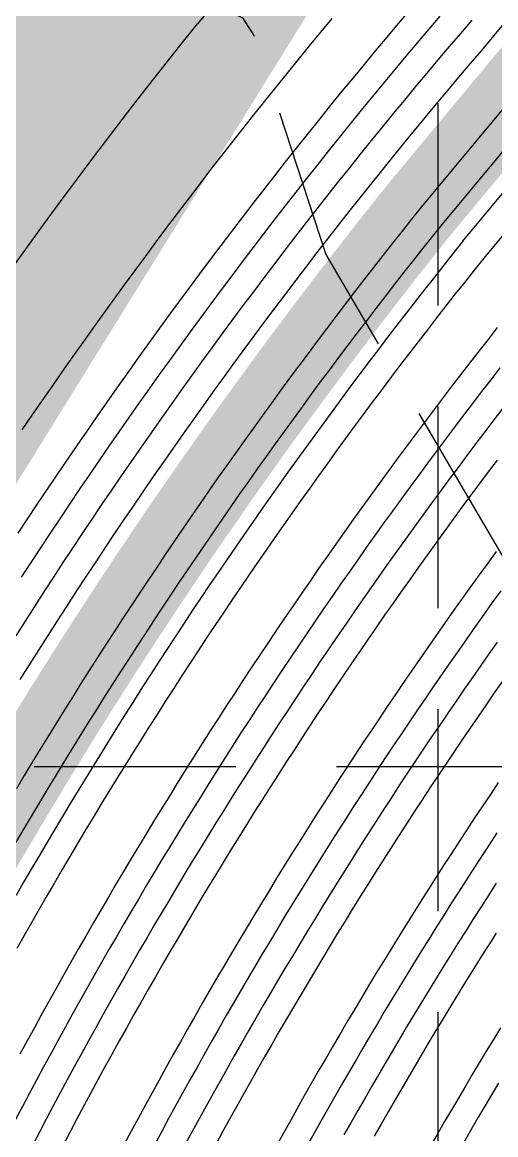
# Model space of a CAD drawing. Header units: inches. Extents: x 2439273 to 2445077, y 7048639 to 7057917.
# Drawn here: x 2442258 to 2442328.4, y 7051631 to 7051796.3 of the extents above; entities that cross this region are included whole.
import ezdxf

# ---------------------------------------------------------------- set-up
doc = ezdxf.new("R2010")
doc.units = ezdxf.units.IN
doc.header["$LTSCALE"] = 300
doc.header["$MEASUREMENT"] = 0
for name, pattern in [('DASHED', [0.29, 0.25, -0.04]), ('DASHED2', [0.15, 0.1, -0.05]), ('DASHEDX2', [0.165, 0.125, -0.04]), ('HIDDEN', [0.375, 0.25, -0.125]), ('PHANTOM', [4.25, 3.5, -0.15, 0.15, -0.15, 0.15, -0.15])]:
    doc.linetypes.add(name, pattern=pattern)
for name, color, linetype in [('BOUNDARY', 24, 'PHANTOM'), ('DRAINAGE_AREA', 250, 'DASHEDX2'), ('EC', 43, 'DASHEDX2'), ('GRID', 254, 'HIDDEN'), ('new', 3, 'Continuous'), ('PC', 43, 'DASHEDX2'), ('SILT FENCE', 200, 'Continuous')]:
    doc.layers.add(name, color=color, linetype=linetype)

msp = doc.modelspace()

# ---------------------------------------------------------------- linework, layer by layer
at = {"layer": 'BOUNDARY', "color": 7, "linetype": 'Continuous', "flags": 128}
msp.add_lwpolyline([(2443011.67, 7051264.94), (2442971.71, 7052565.63), (2442633.77, 7052216.17), (2442284.06, 7051796.07)], dxfattribs=at)
msp.add_lwpolyline([(2443011.67, 7051264.94), (2442971.71, 7052565.63), (2442633.77, 7052216.17), (2442284.06, 7051796.07)], dxfattribs=at)
msp.add_lwpolyline([(2442104.79, 7051307.16), (2442104.79, 7051307.16, -0.164597), (2442284.06, 7051796.07), (2442284.06, 7051796.07)], format="xyb", dxfattribs=at)
at = {"layer": 'DRAINAGE_AREA', "color": 7, "linetype": 'DASHED', "const_width": 12, "flags": 128}
msp.add_lwpolyline([(2442257.68, 7051403.06), (2442257.73, 7051402.97), (2442257.78, 7051402.87), (2442257.84, 7051402.78), (2442257.89, 7051402.68), (2442257.94, 7051402.59), (2442258, 7051402.5), (2442258.05, 7051402.4), (2442258.11, 7051402.31), (2442258.16, 7051402.21), (2442258.22, 7051402.12), (2442258.27, 7051402.03), (2442258.33, 7051401.94), (2442258.38, 7051401.84), (2442258.44, 7051401.75), (2442258.5, 7051401.66), (2442258.55, 7051401.57), (2442258.61, 7051401.47), (2442258.67, 7051401.38), (2442258.72, 7051401.29), (2442258.78, 7051401.2), (2442258.84, 7051401.11), (2442258.9, 7051401.01), (2442258.95, 7051400.92), (2442259.01, 7051400.83), (2442259.07, 7051400.74), (2442259.13, 7051400.65), (2442259.19, 7051400.56), (2442259.25, 7051400.47), (2442259.31, 7051400.38), (2442259.37, 7051400.29), (2442259.43, 7051400.2), (2442259.49, 7051400.11), (2442259.55, 7051400.02), (2442259.61, 7051399.93), (2442259.67, 7051399.84), (2442259.73, 7051399.75), (2442259.79, 7051399.66), (2442259.86, 7051399.57), (2442259.92, 7051399.48), (2442259.98, 7051399.4), (2442260.04, 7051399.31), (2442260.11, 7051399.22), (2442260.17, 7051399.13), (2442260.23, 7051399.04), (2442260.3, 7051398.95), (2442260.36, 7051398.87), (2442260.42, 7051398.78), (2442260.49, 7051398.69), (2442260.55, 7051398.61), (2442260.62, 7051398.52), (2442260.68, 7051398.43), (2442260.75, 7051398.34), (2442260.81, 7051398.26), (2442260.88, 7051398.17), (2442260.94, 7051398.09), (2442261.01, 7051398), (2442261.07, 7051397.91), (2442261.14, 7051397.83), (2442261.21, 7051397.74), (2442261.27, 7051397.66), (2442261.34, 7051397.57), (2442261.41, 7051397.49), (2442261.48, 7051397.4), (2442261.54, 7051397.32), (2442261.61, 7051397.24), (2442261.68, 7051397.15), (2442261.75, 7051397.07), (2442261.82, 7051396.98), (2442261.89, 7051396.9), (2442261.95, 7051396.82), (2442262.02, 7051396.73), (2442262.09, 7051396.65), (2442262.16, 7051396.57), (2442262.23, 7051396.48), (2442262.3, 7051396.4), (2442262.37, 7051396.32), (2442262.44, 7051396.24), (2442262.51, 7051396.16), (2442262.59, 7051396.07), (2442262.66, 7051395.99), (2442262.73, 7051395.91), (2442262.8, 7051395.83), (2442262.87, 7051395.75), (2442262.94, 7051395.67), (2442263.02, 7051395.59), (2442263.09, 7051395.51), (2442263.16, 7051395.43), (2442263.23, 7051395.35), (2442263.31, 7051395.27), (2442263.38, 7051395.19), (2442263.45, 7051395.11), (2442263.53, 7051395.03), (2442263.6, 7051394.95), (2442263.68, 7051394.87), (2442263.75, 7051394.79), (2442263.83, 7051394.71), (2442263.9, 7051394.64), (2442263.98, 7051394.56), (2442264.05, 7051394.48), (2442264.13, 7051394.4), (2442264.39, 7051394.13), (2442264.66, 7051393.86), (2442264.93, 7051393.58), (2442265.2, 7051393.31), (2442265.47, 7051393.04), (2442265.74, 7051392.77), (2442266.02, 7051392.5), (2442266.29, 7051392.24), (2442266.57, 7051391.97), (2442266.84, 7051391.7), (2442267.12, 7051391.44), (2442267.4, 7051391.17), (2442267.67, 7051390.91), (2442267.95, 7051390.65), (2442268.23, 7051390.39), (2442268.51, 7051390.13), (2442268.8, 7051389.87), (2442269.08, 7051389.61), (2442269.36, 7051389.35), (2442269.65, 7051389.1), (2442269.93, 7051388.84), (2442270.22, 7051388.59), (2442270.5, 7051388.33), (2442270.79, 7051388.08), (2442271.08, 7051387.83), (2442271.37, 7051387.58), (2442271.66, 7051387.33), (2442271.95, 7051387.08), (2442272.24, 7051386.83), (2442272.53, 7051386.58), (2442272.83, 7051386.34), (2442273.12, 7051386.09), (2442273.42, 7051385.85), (2442273.71, 7051385.6), (2442274.01, 7051385.36), (2442274.31, 7051385.12), (2442274.61, 7051384.88), (2442274.9, 7051384.64), (2442275.2, 7051384.4), (2442275.5, 7051384.17), (2442275.81, 7051383.93), (2442276.11, 7051383.69), (2442276.41, 7051383.46), (2442276.71, 7051383.23), (2442277.02, 7051382.99), (2442277.32, 7051382.76), (2442277.63, 7051382.53), (2442277.94, 7051382.3), (2442278.24, 7051382.08), (2442278.55, 7051381.85), (2442278.86, 7051381.62), (2442279.17, 7051381.4), (2442279.48, 7051381.17), (2442279.79, 7051380.95), (2442280.1, 7051380.73), (2442280.42, 7051380.51), (2442280.73, 7051380.29), (2442281.04, 7051380.07), (2442281.36, 7051379.85), (2442281.68, 7051379.63), (2442281.99, 7051379.42), (2442282.31, 7051379.2), (2442282.63, 7051378.99), (2442282.94, 7051378.77), (2442283.26, 7051378.56), (2442283.58, 7051378.35), (2442283.9, 7051378.14), (2442284.23, 7051377.93), (2442284.55, 7051377.73), (2442284.87, 7051377.52), (2442285.19, 7051377.32), (2442285.52, 7051377.11), (2442285.84, 7051376.91), (2442286.17, 7051376.71), (2442286.49, 7051376.5), (2442286.82, 7051376.3), (2442287.15, 7051376.11), (2442287.47, 7051375.91), (2442287.8, 7051375.71), (2442288.13, 7051375.52), (2442288.46, 7051375.32), (2442288.79, 7051375.13), (2442289.12, 7051374.94), (2442289.46, 7051374.74), (2442289.79, 7051374.55), (2442290.12, 7051374.36), (2442290.45, 7051374.18), (2442290.79, 7051373.99), (2442291.12, 7051373.8), (2442291.46, 7051373.62), (2442291.79, 7051373.44), (2442292.13, 7051373.25), (2442292.47, 7051373.07), (2442292.81, 7051372.89), (2442293.14, 7051372.71), (2442293.48, 7051372.53), (2442293.82, 7051372.36), (2442294.16, 7051372.18), (2442294.5, 7051372.01), (2442294.85, 7051371.83), (2442295.51, 7051371.5), (2442296.17, 7051371.17), (2442296.84, 7051370.84), (2442297.51, 7051370.51), (2442298.18, 7051370.19), (2442298.85, 7051369.87), (2442299.52, 7051369.56), (2442300.19, 7051369.24), (2442300.87, 7051368.93), (2442301.54, 7051368.62), (2442302.22, 7051368.32), (2442302.9, 7051368.01), (2442303.58, 7051367.71), (2442304.26, 7051367.42), (2442304.94, 7051367.12), (2442305.62, 7051366.83), (2442306.31, 7051366.54), (2442306.99, 7051366.26), (2442307.68, 7051365.97), (2442308.37, 7051365.69), (2442309.06, 7051365.42), (2442309.75, 7051365.14), (2442310.44, 7051364.87), (2442311.13, 7051364.6), (2442311.83, 7051364.34), (2442312.52, 7051364.08), (2442313.22, 7051363.82), (2442313.91, 7051363.56), (2442314.61, 7051363.31), (2442315.31, 7051363.06), (2442316.01, 7051362.81), (2442316.71, 7051362.56), (2442317.41, 7051362.32), (2442318.12, 7051362.08), (2442318.82, 7051361.85), (2442319.53, 7051361.61), (2442320.23, 7051361.38), (2442320.94, 7051361.16), (2442321.65, 7051360.93), (2442322.36, 7051360.71), (2442323.07, 7051360.5), (2442323.78, 7051360.28), (2442324.49, 7051360.07), (2442325.2, 7051359.86), (2442325.92, 7051359.65), (2442326.63, 7051359.45), (2442327.35, 7051359.25), (2442328.06, 7051359.05), (2442328.78, 7051358.86), (2442329.5, 7051358.67), (2442330.22, 7051358.48), (2442330.94, 7051358.3), (2442331.66, 7051358.12), (2442332.38, 7051357.94), (2442333.1, 7051357.76), (2442333.82, 7051357.59), (2442334.55, 7051357.42), (2442335.27, 7051357.25), (2442335.99, 7051357.09), (2442336.72, 7051356.93), (2442337.45, 7051356.77), (2442338.17, 7051356.62), (2442338.9, 7051356.47), (2442339.63, 7051356.32), (2442340.36, 7051356.18), (2442341.09, 7051356.03), (2442341.81, 7051355.89), (2442342.55, 7051355.76), (2442343.28, 7051355.63), (2442344.01, 7051355.5), (2442344.74, 7051355.37), (2442345.47, 7051355.25), (2442346.2, 7051355.13), (2442346.94, 7051355.01), (2442347.67, 7051354.9), (2442348.41, 7051354.78), (2442349.14, 7051354.68), (2442349.88, 7051354.57), (2442350.61, 7051354.47), (2442351.35, 7051354.37), (2442352.09, 7051354.28), (2442352.82, 7051354.18), (2442353.56, 7051354.1), (2442354.3, 7051354.01), (2442355.04, 7051353.93), (2442355.77, 7051353.85), (2442356.51, 7051353.77), (2442357.25, 7051353.7), (2442357.99, 7051353.63), (2442358.73, 7051353.56), (2442359.47, 7051353.49), (2442360.21, 7051353.43), (2442360.95, 7051353.37), (2442361.69, 7051353.32), (2442362.43, 7051353.27), (2442363.17, 7051353.22), (2442363.92, 7051353.17), (2442364.66, 7051353.13), (2442365.4, 7051353.09), (2442366.14, 7051353.06), (2442854.12, 7051330.34), (2442854.34, 7051330.33), (2442854.56, 7051330.33), (2442854.79, 7051330.33), (2442855.01, 7051330.34), (2442855.23, 7051330.35), (2442855.45, 7051330.37), (2442855.68, 7051330.39), (2442855.9, 7051330.42), (2442856.12, 7051330.45), (2442856.34, 7051330.48), (2442856.56, 7051330.53), (2442856.77, 7051330.57), (2442856.99, 7051330.62), (2442857.21, 7051330.68), (2442857.42, 7051330.74), (2442857.63, 7051330.8), (2442857.84, 7051330.88), (2442858.05, 7051330.95), (2442858.26, 7051331.03), (2442858.47, 7051331.11), (2442858.67, 7051331.2), (2442858.87, 7051331.3), (2442859.07, 7051331.39), (2442859.27, 7051331.5), (2442859.47, 7051331.6), (2442859.66, 7051331.71), (2442859.85, 7051331.83), (2442860.04, 7051331.95), (2442860.23, 7051332.07), (2442860.41, 7051332.2), (2442860.59, 7051332.33), (2442860.76, 7051332.47), (2442860.94, 7051332.61), (2442861.11, 7051332.75), (2442861.27, 7051332.9), (2442861.44, 7051333.05), (2442861.6, 7051333.2), (2442861.76, 7051333.36), (2442861.91, 7051333.52), (2442862.06, 7051333.69), (2442862.21, 7051333.85), (2442862.35, 7051334.03), (2442862.49, 7051334.2), (2442862.62, 7051334.38), (2442862.75, 7051334.56), (2442862.88, 7051334.74), (2442863, 7051334.93), (2442863.12, 7051335.12), (2442863.23, 7051335.31), (2442863.34, 7051335.5), (2442863.45, 7051335.7), (2442863.55, 7051335.9), (2442863.64, 7051336.1), (2442863.74, 7051336.3), (2442863.82, 7051336.5), (2442863.91, 7051336.71), (2442863.99, 7051336.92), (2442864.06, 7051337.13), (2442864.13, 7051337.34), (2442864.19, 7051337.55), (2442864.25, 7051337.77), (2442864.31, 7051337.99), (2442864.36, 7051338.2), (2442864.4, 7051338.42), (2442864.44, 7051338.64), (2442864.48, 7051338.86), (2442864.51, 7051339.08), (2442864.53, 7051339.3), (2442864.55, 7051339.52), (2442864.57, 7051339.75), (2442864.58, 7051339.97), (2442864.58, 7051340.19), (2442864.58, 7051340.41), (2442864.58, 7051340.64), (2442864.57, 7051340.86), (2442864.56, 7051341.08), (2442864.54, 7051341.3), (2442864.51, 7051341.52), (2442864.48, 7051341.74), (2442864.45, 7051341.96), (2442864.41, 7051342.18), (2442864.37, 7051342.4), (2442864.32, 7051342.62), (2442864.27, 7051342.84), (2442864.21, 7051343.05), (2442864.14, 7051343.26), (2442864.08, 7051343.48), (2442864, 7051343.69), (2442863.93, 7051343.9), (2442863.84, 7051344.1), (2442863.76, 7051344.31), (2442863.67, 7051344.51), (2442863.57, 7051344.71), (2442863.47, 7051344.91), (2442863.37, 7051345.11), (2442863.26, 7051345.3), (2442863.15, 7051345.49), (2442863.03, 7051345.68), (2442862.91, 7051345.87), (2442862.78, 7051346.06), (2442807.54, 7051425.15), (2442770.52, 7051598.66), (2442753.2, 7051827.92), (2442761.9, 7052001.58), (2442766.41, 7052063.11), (2442802.07, 7052281.18), (2442802.14, 7052281.63), (2442802.2, 7052282.09), (2442802.24, 7052282.54), (2442802.27, 7052282.99), (2442802.3, 7052283.45), (2442802.31, 7052283.91), (2442802.31, 7052284.36), (2442802.29, 7052284.82), (2442802.27, 7052285.27), (2442802.23, 7052285.73), (2442802.18, 7052286.18), (2442802.13, 7052286.64), (2442802.06, 7052287.09), (2442801.97, 7052287.54), (2442801.88, 7052287.98), (2442801.78, 7052288.43), (2442801.66, 7052288.87), (2442801.53, 7052289.31), (2442801.4, 7052289.74), (2442801.25, 7052290.17), (2442801.09, 7052290.6), (2442800.92, 7052291.02), (2442800.74, 7052291.44), (2442800.54, 7052291.86), (2442800.34, 7052292.26), (2442800.13, 7052292.67), (2442799.91, 7052293.07), (2442799.67, 7052293.46), (2442799.43, 7052293.85), (2442799.18, 7052294.23), (2442798.92, 7052294.6), (2442798.65, 7052294.97), (2442798.37, 7052295.33), (2442798.08, 7052295.68), (2442797.78, 7052296.03), (2442797.47, 7052296.36), (2442797.16, 7052296.69), (2442796.83, 7052297.01), (2442796.5, 7052297.33), (2442796.16, 7052297.63), (2442795.81, 7052297.93), (2442795.46, 7052298.22), (2442795.1, 7052298.49), (2442794.73, 7052298.76), (2442794.35, 7052299.02), (2442793.97, 7052299.27), (2442793.58, 7052299.51), (2442793.19, 7052299.74), (2442792.79, 7052299.96), (2442792.38, 7052300.17), (2442791.97, 7052300.37), (2442791.56, 7052300.56), (2442791.14, 7052300.74), (2442790.72, 7052300.91), (2442790.29, 7052301.06), (2442789.85, 7052301.21), (2442789.42, 7052301.35), (2442788.98, 7052301.47), (2442788.54, 7052301.58), (2442788.09, 7052301.68), (2442787.65, 7052301.77), (2442787.2, 7052301.85), (2442786.74, 7052301.92), (2442786.29, 7052301.98), (2442785.84, 7052302.02), (2442785.38, 7052302.05), (2442784.93, 7052302.08), (2442784.47, 7052302.09), (2442784.01, 7052302.08), (2442783.56, 7052302.07), (2442783.1, 7052302.05), (2442782.65, 7052302.01), (2442782.19, 7052301.96), (2442781.74, 7052301.9), (2442781.29, 7052301.83), (2442780.84, 7052301.75), (2442780.4, 7052301.66), (2442779.95, 7052301.55), (2442779.51, 7052301.44), (2442779.07, 7052301.31), (2442778.64, 7052301.17), (2442778.21, 7052301.02), (2442777.78, 7052300.86), (2442777.35, 7052300.69), (2442776.94, 7052300.51), (2442776.52, 7052300.32), (2442776.11, 7052300.11), (2442775.71, 7052299.9), (2442775.31, 7052299.68), (2442774.92, 7052299.44), (2442774.53, 7052299.2), (2442774.15, 7052298.95), (2442773.78, 7052298.69), (2442773.41, 7052298.42), (2442773.05, 7052298.13), (2442772.7, 7052297.84), (2442772.36, 7052297.55), (2442772.02, 7052297.24), (2442771.69, 7052296.92), (2442771.37, 7052296.6), (2442665.79, 7052187.43), (2442317.34, 7051768.83), (2442315.91, 7051767.05), (2442314.48, 7051765.25), (2442313.06, 7051763.46), (2442311.64, 7051761.66), (2442310.23, 7051759.85), (2442308.82, 7051758.04), (2442307.42, 7051756.23), (2442306.02, 7051754.41), (2442304.63, 7051752.59), (2442303.25, 7051750.77), (2442301.87, 7051748.94), (2442300.5, 7051747.1), (2442299.13, 7051745.27), (2442297.76, 7051743.42), (2442296.41, 7051741.58), (2442295.06, 7051739.73), (2442293.71, 7051737.88), (2442292.37, 7051736.02), (2442291.03, 7051734.16), (2442289.7, 7051732.29), (2442288.38, 7051730.42), (2442287.06, 7051728.55), (2442285.75, 7051726.67), (2442284.44, 7051724.79), (2442283.14, 7051722.9), (2442281.84, 7051721.01), (2442280.55, 7051719.12), (2442279.27, 7051717.22), (2442277.99, 7051715.32), (2442276.71, 7051713.42), (2442275.45, 7051711.51), (2442274.18, 7051709.6), (2442272.93, 7051707.68), (2442271.68, 7051705.76), (2442270.43, 7051703.84), (2442269.19, 7051701.91), (2442267.96, 7051699.98), (2442266.73, 7051698.05), (2442265.51, 7051696.11), (2442264.29, 7051694.17), (2442263.08, 7051692.22), (2442261.88, 7051690.27), (2442260.68, 7051688.32), (2442259.48, 7051686.36), (2442258.3, 7051684.41), (2442257.12, 7051682.44), (2442255.94, 7051680.48), (2442254.77, 7051678.51), (2442253.61, 7051676.53), (2442252.45, 7051674.56), (2442251.3, 7051672.57), (2442250.15, 7051670.59), (2442249.01, 7051668.6), (2442247.88, 7051666.61), (2442246.75, 7051664.62), (2442245.62, 7051662.62), (2442244.51, 7051660.62), (2442243.4, 7051658.62), (2442242.29, 7051656.61), (2442241.19, 7051654.6), (2442240.1, 7051652.59), (2442239.02, 7051650.57), (2442237.93, 7051648.55), (2442236.86, 7051646.52), (2442235.79, 7051644.5), (2442234.73, 7051642.47), (2442233.67, 7051640.44), (2442232.62, 7051638.4), (2442231.58, 7051636.36), (2442230.54, 7051634.32), (2442229.51, 7051632.27), (2442228.48, 7051630.22), (2442227.46, 7051628.17), (2442226.45, 7051626.12), (2442225.44, 7051624.06), (2442224.44, 7051622), (2442223.44, 7051619.94), (2442222.45, 7051617.87), (2442221.47, 7051615.8), (2442220.49, 7051613.73), (2442219.52, 7051611.65), (2442218.56, 7051609.57), (2442217.6, 7051607.49), (2442216.65, 7051605.41), (2442215.7, 7051603.32), (2442214.76, 7051601.23), (2442213.83, 7051599.14), (2442212.9, 7051597.04), (2442211.98, 7051594.95), (2442211.06, 7051592.85), (2442210.16, 7051590.74), (2442209.25, 7051588.64), (2442208.36, 7051586.53), (2442207.47, 7051584.42), (2442206.58, 7051582.3), (2442205.71, 7051580.19), (2442204.84, 7051578.07), (2442203.97, 7051575.95), (2442203.11, 7051573.82), (2442202.26, 7051571.69), (2442202.1, 7051571.3), (2442201.95, 7051570.9), (2442201.79, 7051570.5), (2442201.64, 7051570.1), (2442201.48, 7051569.7), (2442201.33, 7051569.3), (2442201.18, 7051568.9), (2442201.02, 7051568.5), (2442200.87, 7051568.1), (2442200.72, 7051567.7), (2442200.58, 7051567.3), (2442200.43, 7051566.89), (2442200.28, 7051566.49), (2442200.14, 7051566.09), (2442199.99, 7051565.68), (2442199.85, 7051565.28), (2442199.71, 7051564.88), (2442199.56, 7051564.47), (2442199.42, 7051564.07), (2442199.28, 7051563.66), (2442199.15, 7051563.26), (2442199.01, 7051562.85), (2442198.87, 7051562.45), (2442198.74, 7051562.04), (2442198.6, 7051561.63), (2442198.47, 7051561.23), (2442198.33, 7051560.82), (2442198.2, 7051560.41), (2442198.07, 7051560), (2442197.94, 7051559.6), (2442197.81, 7051559.19), (2442197.69, 7051558.78), (2442197.56, 7051558.37), (2442197.43, 7051557.96), (2442197.31, 7051557.55), (2442197.18, 7051557.14), (2442197.06, 7051556.73), (2442196.94, 7051556.32), (2442196.82, 7051555.91), (2442196.7, 7051555.5), (2442196.58, 7051555.08), (2442196.46, 7051554.67), (2442196.35, 7051554.26), (2442196.23, 7051553.85), (2442196.12, 7051553.44), (2442196, 7051553.02), (2442195.89, 7051552.61), (2442195.78, 7051552.2), (2442195.67, 7051551.78), (2442195.56, 7051551.37), (2442195.45, 7051550.95), (2442195.34, 7051550.54), (2442195.23, 7051550.12), (2442195.13, 7051549.71), (2442195.02, 7051549.29), (2442194.92, 7051548.88), (2442194.82, 7051548.46), (2442194.72, 7051548.05), (2442194.62, 7051547.63), (2442194.52, 7051547.21), (2442194.42, 7051546.8), (2442194.32, 7051546.38), (2442194.22, 7051545.96), (2442194.13, 7051545.54), (2442194.03, 7051545.13), (2442193.94, 7051544.71), (2442193.85, 7051544.29), (2442193.76, 7051543.87), (2442193.66, 7051543.45), (2442193.58, 7051543.03), (2442193.49, 7051542.61), (2442193.4, 7051542.2), (2442193.31, 7051541.78), (2442193.23, 7051541.36), (2442193.14, 7051540.94), (2442193.06, 7051540.52), (2442192.98, 7051540.1), (2442192.9, 7051539.68), (2442192.82, 7051539.25), (2442192.74, 7051538.83), (2442192.66, 7051538.41), (2442192.58, 7051537.99), (2442192.51, 7051537.57), (2442192.43, 7051537.15), (2442192.36, 7051536.73), (2442192.28, 7051536.3), (2442192.21, 7051535.88), (2442192.14, 7051535.46), (2442192.07, 7051535.04), (2442192, 7051534.61), (2442191.93, 7051534.19), (2442191.87, 7051533.77), (2442191.8, 7051533.34), (2442191.74, 7051532.92), (2442191.67, 7051532.5), (2442191.61, 7051532.07), (2442191.55, 7051531.65), (2442191.49, 7051531.23), (2442191.43, 7051530.8), (2442191.37, 7051530.38), (2442191.35, 7051530.25), (2442191.34, 7051530.12), (2442191.32, 7051529.99), (2442191.31, 7051529.87), (2442191.29, 7051529.74), (2442191.28, 7051529.61), (2442191.27, 7051529.48), (2442191.26, 7051529.35), (2442191.24, 7051529.22), (2442191.24, 7051529.1), (2442191.23, 7051528.97), (2442191.22, 7051528.84), (2442191.21, 7051528.71), (2442191.21, 7051528.58), (2442191.2, 7051528.45), (2442191.19, 7051528.32), (2442191.19, 7051528.2), (2442191.19, 7051528.07), (2442191.19, 7051527.94), (2442191.18, 7051527.81), (2442191.18, 7051527.68), (2442191.18, 7051527.55), (2442191.19, 7051527.42), (2442191.19, 7051527.29), (2442191.19, 7051527.16), (2442191.19, 7051527.04), (2442191.2, 7051526.91), (2442191.2, 7051526.78), (2442191.21, 7051526.65), (2442191.22, 7051526.52), (2442191.22, 7051526.39), (2442191.23, 7051526.26), (2442191.24, 7051526.14), (2442191.25, 7051526.01), (2442191.26, 7051525.88), (2442191.28, 7051525.75), (2442191.29, 7051525.62), (2442191.3, 7051525.49), (2442191.32, 7051525.37), (2442191.33, 7051525.24), (2442191.35, 7051525.11), (2442191.36, 7051524.98), (2442191.38, 7051524.85), (2442191.4, 7051524.73), (2442191.42, 7051524.6), (2442191.44, 7051524.47), (2442191.46, 7051524.35), (2442191.48, 7051524.22), (2442191.51, 7051524.09), (2442191.53, 7051523.97), (2442191.55, 7051523.84), (2442191.58, 7051523.71), (2442191.6, 7051523.59), (2442191.63, 7051523.46), (2442191.66, 7051523.33), (2442191.69, 7051523.21), (2442191.72, 7051523.08), (2442191.75, 7051522.96), (2442191.78, 7051522.83), (2442191.81, 7051522.71), (2442191.84, 7051522.58), (2442191.87, 7051522.46), (2442191.91, 7051522.33), (2442191.94, 7051522.21), (2442191.98, 7051522.09), (2442192.01, 7051521.96), (2442192.05, 7051521.84), (2442192.09, 7051521.72), (2442192.13, 7051521.59), (2442192.17, 7051521.47), (2442192.21, 7051521.35), (2442192.25, 7051521.23), (2442192.29, 7051521.1), (2442192.33, 7051520.98), (2442192.38, 7051520.86), (2442192.42, 7051520.74), (2442192.47, 7051520.62), (2442192.51, 7051520.5), (2442192.56, 7051520.38), (2442192.61, 7051520.26), (2442192.65, 7051520.14), (2442192.7, 7051520.02), (2442192.75, 7051519.9), (2442192.8, 7051519.78), (2442192.85, 7051519.66), (2442192.91, 7051519.55), (2442192.96, 7051519.43), (2442193.01, 7051519.31), (2442193.07, 7051519.2), (2442193.12, 7051519.08), (2442193.18, 7051518.96), (2442193.23, 7051518.85), (2442193.29, 7051518.73), (2442193.35, 7051518.62), (2442193.41, 7051518.5), (2442193.47, 7051518.39), (2442193.53, 7051518.27), (2442193.59, 7051518.16), (2442193.65, 7051518.05), (2442193.71, 7051517.93), (2442257.68, 7051403.06)], close=True, dxfattribs=at)
at = {"layer": 'EC', "color": 43, "linetype": 'DASHEDX2', "flags": 128}
msp.add_lwpolyline([(2442251.27, 7051860.74), (2442247.3, 7051835.93), (2442285.09, 7051799.73), (2442290.75, 7051796.96), (2442292.45, 7051794.32), (2442303.15, 7051761.82), (2442343.57, 7051692.77), (2442359.14, 7051618.96), (2442356.14, 7051577.01), (2442359.01, 7051566.55), (2442358.42, 7051561.45), (2442386.57, 7051521.09), (2442347.57, 7051477.85), (2442342.18, 7051447.57), (2442340.39, 7051441.42), (2442341.66, 7051427.46), (2442359.11, 7051429.33), (2442375.18, 7051420.05), (2442395.01, 7051453.34), (2442400.7, 7051501.07), (2442470.99, 7051494.44), (2442435.4, 7051466.06), (2442491.42, 7051452.29), (2442542.23, 7051423.39), (2442573.16, 7051414.58), (2442639.65, 7051351.27), (2442654.22, 7051332.69), (2442603.46, 7051321.11), (2442621.87, 7051282.74)], dxfattribs=at)
at = {"layer": 'GRID', "linetype": 'HIDDEN', "ltscale": 0.4}
for p, q in [((2442319.86, 7049369.24), (2442319.86, 7057765.42)), ((2439424.76, 7051685.73), (2444925.44, 7051685.73))]:
    msp.add_line(p, q, dxfattribs=at)
at = {"layer": 'new', "color": 3, "linetype": 'PHANTOM', "flags": 128}
msp.add_lwpolyline([(2443011.67, 7051264.94), (2442971.71, 7052565.63), (2442633.77, 7052216.17), (2442284.06, 7051796.07)], dxfattribs=at)
msp.add_lwpolyline([(2442104.79, 7051307.16), (2442104.79, 7051307.16, -0.164597), (2442284.06, 7051796.07), (2442284.06, 7051796.07)], format="xyb", dxfattribs=at)
at = {"layer": 'PC', "color": 24, "linetype": 'Continuous', "flags": 128}
for points in [[(2442784.28, 7052321.46), (2442659.84, 7052192.77), (2442327.91, 7051794.03)], [(2442764.91, 7052284.17), (2442668.77, 7052184.75), (2442320.43, 7051766.3)], [(2442323.53, 7051763.77), (2442671.75, 7052182.08), (2442758.46, 7052271.74)], [(2442752, 7052259.31), (2442674.73, 7052179.4), (2442326.63, 7051761.23)], [(2442665.79, 7052187.43), (2442317.34, 7051768.83), (2442315.91, 7051767.05), (2442314.48, 7051765.25), (2442313.06, 7051763.46), (2442311.64, 7051761.66), (2442310.23, 7051759.85), (2442308.82, 7051758.04), (2442307.42, 7051756.23), (2442306.02, 7051754.41), (2442304.63, 7051752.59), (2442303.25, 7051750.77), (2442301.87, 7051748.94), (2442300.5, 7051747.1), (2442299.13, 7051745.27), (2442297.76, 7051743.42), (2442296.41, 7051741.58), (2442295.06, 7051739.73), (2442293.71, 7051737.88), (2442292.37, 7051736.02), (2442291.03, 7051734.16), (2442289.7, 7051732.29), (2442288.38, 7051730.42), (2442287.06, 7051728.55), (2442285.75, 7051726.67), (2442284.44, 7051724.79), (2442283.14, 7051722.9), (2442281.84, 7051721.01), (2442280.55, 7051719.12), (2442279.27, 7051717.22), (2442277.99, 7051715.32), (2442276.71, 7051713.42), (2442275.45, 7051711.51), (2442274.18, 7051709.6), (2442272.93, 7051707.68), (2442271.68, 7051705.76), (2442270.43, 7051703.84), (2442269.19, 7051701.91), (2442267.96, 7051699.98), (2442266.73, 7051698.05), (2442265.51, 7051696.11), (2442264.29, 7051694.17), (2442263.08, 7051692.22), (2442261.88, 7051690.27), (2442260.68, 7051688.32), (2442259.48, 7051686.36), (2442258.3, 7051684.41), (2442257.12, 7051682.44)], [(2442315.35, 7051797.81), (2442313.66, 7051795.82), (2442311.97, 7051793.81), (2442310.3, 7051791.81), (2442308.63, 7051789.79), (2442306.96, 7051787.77), (2442305.3, 7051785.75), (2442303.65, 7051783.72), (2442302.01, 7051781.68), (2442300.37, 7051779.64), (2442298.74, 7051777.6), (2442297.12, 7051775.55), (2442295.5, 7051773.49), (2442293.89, 7051771.43), (2442292.29, 7051769.36), (2442290.69, 7051767.29), (2442289.1, 7051765.21), (2442287.52, 7051763.12), (2442285.94, 7051761.04), (2442284.37, 7051758.94), (2442282.81, 7051756.84), (2442281.26, 7051754.74), (2442279.71, 7051752.63), (2442278.17, 7051750.51), (2442276.63, 7051748.39), (2442275.11, 7051746.27), (2442273.59, 7051744.14), (2442272.08, 7051742.01), (2442270.57, 7051739.87), (2442269.07, 7051737.72), (2442267.58, 7051735.57), (2442266.1, 7051733.42), (2442264.62, 7051731.26), (2442263.15, 7051729.09), (2442261.69, 7051726.92), (2442260.23, 7051724.75), (2442258.78, 7051722.57), (2442257.34, 7051720.39)], [(2442320.11, 7051797.23), (2442318.42, 7051795.25), (2442316.74, 7051793.26), (2442315.06, 7051791.27), (2442313.39, 7051789.27), (2442311.73, 7051787.27), (2442310.07, 7051785.26), (2442308.42, 7051783.24), (2442306.78, 7051781.22), (2442305.14, 7051779.2), (2442303.51, 7051777.17), (2442301.89, 7051775.13), (2442300.28, 7051773.09), (2442298.67, 7051771.04), (2442297.06, 7051768.99), (2442295.47, 7051766.94), (2442293.88, 7051764.87), (2442292.3, 7051762.8), (2442290.72, 7051760.73), (2442289.16, 7051758.65), (2442287.6, 7051756.57), (2442286.04, 7051754.48), (2442284.49, 7051752.39), (2442282.95, 7051750.29), (2442281.42, 7051748.18), (2442279.89, 7051746.07), (2442278.37, 7051743.96), (2442276.86, 7051741.84), (2442275.36, 7051739.72), (2442273.86, 7051737.59), (2442272.37, 7051735.45), (2442270.88, 7051733.31), (2442269.41, 7051731.17), (2442267.94, 7051729.02), (2442266.47, 7051726.87), (2442265.02, 7051724.71), (2442263.57, 7051722.55), (2442262.13, 7051720.38), (2442260.69, 7051718.21), (2442259.27, 7051716.03), (2442257.85, 7051713.85)], [(2442257.98, 7051735.73), (2442259.47, 7051737.91), (2442260.97, 7051740.08), (2442262.48, 7051742.25), (2442263.99, 7051744.42), (2442265.51, 7051746.58), (2442267.04, 7051748.74), (2442268.58, 7051750.89), (2442270.12, 7051753.03), (2442271.67, 7051755.17), (2442273.22, 7051757.31), (2442274.78, 7051759.44), (2442276.36, 7051761.57), (2442277.93, 7051763.69), (2442279.52, 7051765.8), (2442281.11, 7051767.91), (2442282.71, 7051770.01), (2442284.31, 7051772.11), (2442285.92, 7051774.21), (2442287.54, 7051776.29), (2442289.17, 7051778.38), (2442290.8, 7051780.45), (2442292.44, 7051782.53), (2442294.09, 7051784.59), (2442295.74, 7051786.65), (2442297.4, 7051788.71), (2442299.07, 7051790.76), (2442300.74, 7051792.8), (2442302.42, 7051794.84), (2442304.11, 7051796.88)], [(2442324.86, 7051796.62), (2442323.17, 7051794.65), (2442321.49, 7051792.68), (2442319.81, 7051790.71), (2442318.15, 7051788.72), (2442316.48, 7051786.74), (2442314.83, 7051784.74), (2442313.18, 7051782.74), (2442311.54, 7051780.74), (2442309.91, 7051778.73), (2442308.28, 7051776.71), (2442306.66, 7051774.69), (2442305.04, 7051772.67), (2442303.43, 7051770.64), (2442301.83, 7051768.6), (2442300.24, 7051766.56), (2442298.65, 7051764.51), (2442297.07, 7051762.46), (2442295.5, 7051760.4), (2442293.93, 7051758.34), (2442292.37, 7051756.27), (2442290.82, 7051754.2), (2442289.27, 7051752.12), (2442287.73, 7051750.04), (2442286.2, 7051747.95), (2442284.67, 7051745.85), (2442283.15, 7051743.76), (2442281.64, 7051741.65), (2442280.14, 7051739.54), (2442278.64, 7051737.43), (2442277.15, 7051735.31), (2442275.66, 7051733.19), (2442274.19, 7051731.06), (2442272.72, 7051728.93), (2442271.25, 7051726.79), (2442269.8, 7051724.64), (2442268.35, 7051722.5), (2442266.91, 7051720.34), (2442265.47, 7051718.19), (2442264.05, 7051716.02), (2442262.63, 7051713.86), (2442261.22, 7051711.69), (2442259.81, 7051709.51), (2442258.41, 7051707.33), (2442257.02, 7051705.14)], [(2442327.91, 7051794.03), (2442326.23, 7051792.08), (2442324.56, 7051790.12), (2442322.89, 7051788.15), (2442321.23, 7051786.18), (2442319.58, 7051784.2), (2442317.93, 7051782.22), (2442316.29, 7051780.23), (2442314.66, 7051778.23), (2442313.03, 7051776.23), (2442311.41, 7051774.23), (2442309.8, 7051772.22), (2442308.19, 7051770.2), (2442306.59, 7051768.18), (2442305, 7051766.16), (2442303.41, 7051764.12), (2442301.83, 7051762.09), (2442300.26, 7051760.05), (2442298.69, 7051758), (2442297.14, 7051755.95), (2442295.58, 7051753.89), (2442294.04, 7051751.83), (2442292.5, 7051749.76), (2442290.97, 7051747.68), (2442289.44, 7051745.61), (2442287.92, 7051743.52), (2442286.41, 7051741.44), (2442284.91, 7051739.34), (2442283.41, 7051737.24), (2442281.92, 7051735.14), (2442280.44, 7051733.03), (2442278.96, 7051730.92), (2442277.49, 7051728.8), (2442276.03, 7051726.68), (2442274.57, 7051724.55), (2442273.12, 7051722.42), (2442271.68, 7051720.28), (2442270.25, 7051718.14), (2442268.82, 7051716), (2442267.4, 7051713.84), (2442265.99, 7051711.69), (2442264.58, 7051709.53), (2442263.18, 7051707.36), (2442261.79, 7051705.19), (2442260.41, 7051703.02), (2442259.03, 7051700.84), (2442257.66, 7051698.65)], [(2442320.43, 7051766.3), (2442319.01, 7051764.52), (2442317.59, 7051762.74), (2442316.17, 7051760.95), (2442314.77, 7051759.16), (2442313.36, 7051757.37), (2442311.96, 7051755.57), (2442310.57, 7051753.76), (2442309.18, 7051751.96), (2442307.8, 7051750.15), (2442306.42, 7051748.33), (2442305.05, 7051746.51), (2442303.68, 7051744.69), (2442302.32, 7051742.86), (2442300.97, 7051741.03), (2442299.62, 7051739.19), (2442298.27, 7051737.35), (2442296.93, 7051735.51), (2442295.6, 7051733.66), (2442294.27, 7051731.81), (2442292.95, 7051729.95), (2442291.63, 7051728.09), (2442290.32, 7051726.23), (2442289.01, 7051724.36), (2442287.71, 7051722.49), (2442286.42, 7051720.61), (2442285.13, 7051718.73), (2442283.85, 7051716.85), (2442282.57, 7051714.96), (2442281.3, 7051713.07), (2442280.03, 7051711.18), (2442278.77, 7051709.28), (2442277.51, 7051707.38), (2442276.26, 7051705.47), (2442275.02, 7051703.56), (2442273.78, 7051701.65), (2442272.55, 7051699.73), (2442271.32, 7051697.81), (2442270.1, 7051695.89), (2442268.88, 7051693.96), (2442267.67, 7051692.03), (2442266.47, 7051690.1), (2442265.27, 7051688.16), (2442264.08, 7051686.22), (2442262.89, 7051684.27), (2442261.71, 7051682.32), (2442260.54, 7051680.37), (2442259.37, 7051678.41), (2442258.2, 7051676.45), (2442257.05, 7051674.49)], [(2442323.53, 7051763.77), (2442322.11, 7051762), (2442320.7, 7051760.23), (2442319.29, 7051758.45), (2442317.89, 7051756.67), (2442316.5, 7051754.88), (2442315.1, 7051753.09), (2442313.72, 7051751.3), (2442312.34, 7051749.5), (2442310.96, 7051747.7), (2442309.59, 7051745.89), (2442308.23, 7051744.08), (2442306.87, 7051742.27), (2442305.52, 7051740.45), (2442304.17, 7051738.63), (2442302.83, 7051736.8), (2442301.49, 7051734.97), (2442300.16, 7051733.14), (2442298.83, 7051731.3), (2442297.51, 7051729.46), (2442296.19, 7051727.61), (2442294.88, 7051725.76), (2442293.58, 7051723.91), (2442292.28, 7051722.05), (2442290.99, 7051720.19), (2442289.7, 7051718.32), (2442288.42, 7051716.46), (2442287.14, 7051714.58), (2442285.87, 7051712.71), (2442284.6, 7051710.83), (2442283.34, 7051708.94), (2442282.09, 7051707.05), (2442280.84, 7051705.16), (2442279.6, 7051703.27), (2442278.36, 7051701.37), (2442277.13, 7051699.46), (2442275.9, 7051697.56), (2442274.68, 7051695.65), (2442273.47, 7051693.73), (2442272.26, 7051691.82), (2442271.06, 7051689.9), (2442269.86, 7051687.97), (2442268.67, 7051686.04), (2442267.48, 7051684.11), (2442266.3, 7051682.18), (2442265.13, 7051680.24), (2442263.96, 7051678.3), (2442262.79, 7051676.35), (2442261.64, 7051674.4), (2442260.49, 7051672.45), (2442259.34, 7051670.49), (2442258.2, 7051668.53), (2442257.07, 7051666.57)], [(2442326.63, 7051761.23), (2442325.22, 7051759.47), (2442323.81, 7051757.71), (2442322.41, 7051755.94), (2442321.02, 7051754.17), (2442319.63, 7051752.4), (2442318.25, 7051750.62), (2442316.87, 7051748.83), (2442315.5, 7051747.04), (2442314.13, 7051745.25), (2442312.77, 7051743.46), (2442311.41, 7051741.66), (2442310.06, 7051739.85), (2442308.71, 7051738.04), (2442307.37, 7051736.23), (2442306.03, 7051734.41), (2442304.7, 7051732.59), (2442303.38, 7051730.77), (2442302.06, 7051728.94), (2442300.75, 7051727.11), (2442299.44, 7051725.27), (2442298.14, 7051723.43), (2442296.84, 7051721.59), (2442295.55, 7051719.74), (2442294.26, 7051717.89), (2442292.98, 7051716.04), (2442291.7, 7051714.18), (2442290.44, 7051712.31), (2442289.17, 7051710.45), (2442287.91, 7051708.58), (2442286.66, 7051706.7), (2442285.41, 7051704.83), (2442284.17, 7051702.94), (2442282.93, 7051701.06), (2442281.7, 7051699.17), (2442280.48, 7051697.28), (2442279.26, 7051695.38), (2442278.05, 7051693.48), (2442276.84, 7051691.58), (2442275.64, 7051689.67), (2442274.44, 7051687.76), (2442273.25, 7051685.85), (2442272.06, 7051683.93), (2442270.88, 7051682.01), (2442269.71, 7051680.08), (2442268.54, 7051678.15), (2442267.38, 7051676.22), (2442266.22, 7051674.29), (2442265.07, 7051672.35), (2442263.93, 7051670.41), (2442262.79, 7051668.46), (2442261.65, 7051666.51), (2442260.53, 7051664.56), (2442259.4, 7051662.61), (2442258.29, 7051660.65), (2442257.18, 7051658.68)], [(2442328.65, 7051750.94), (2442327.27, 7051749.18), (2442325.9, 7051747.43), (2442324.53, 7051745.67), (2442323.17, 7051743.9), (2442321.81, 7051742.13), (2442320.46, 7051740.36), (2442319.11, 7051738.58), (2442317.77, 7051736.8), (2442316.43, 7051735.02), (2442315.1, 7051733.23), (2442313.77, 7051731.44), (2442312.45, 7051729.64), (2442311.14, 7051727.84), (2442309.83, 7051726.03), (2442308.52, 7051724.23), (2442307.22, 7051722.41), (2442305.93, 7051720.6), (2442304.64, 7051718.78), (2442303.36, 7051716.95), (2442302.08, 7051715.13), (2442300.81, 7051713.29), (2442299.54, 7051711.46), (2442298.28, 7051709.62), (2442297.02, 7051707.78), (2442295.77, 7051705.93), (2442294.53, 7051704.08), (2442293.29, 7051702.23), (2442292.06, 7051700.37), (2442290.83, 7051698.51), (2442289.61, 7051696.64), (2442288.39, 7051694.78), (2442287.18, 7051692.9), (2442285.97, 7051691.03), (2442284.77, 7051689.15), (2442283.58, 7051687.27), (2442282.39, 7051685.38), (2442281.2, 7051683.49), (2442280.03, 7051681.6), (2442278.85, 7051679.7), (2442277.69, 7051677.8), (2442276.53, 7051675.89), (2442275.37, 7051673.99), (2442274.22, 7051672.08), (2442273.08, 7051670.16), (2442271.94, 7051668.25), (2442270.81, 7051666.32), (2442269.68, 7051664.4), (2442268.56, 7051662.47), (2442267.44, 7051660.54), (2442266.33, 7051658.61), (2442265.23, 7051656.67), (2442264.13, 7051654.73), (2442263.04, 7051652.78), (2442261.95, 7051650.84), (2442260.87, 7051648.89), (2442259.8, 7051646.93), (2442258.73, 7051644.98), (2442257.66, 7051643.02)], [(2442329.03, 7051744.94), (2442327.67, 7051743.19), (2442326.32, 7051741.44), (2442324.97, 7051739.68), (2442323.62, 7051737.91), (2442322.28, 7051736.15), (2442320.95, 7051734.37), (2442319.62, 7051732.6), (2442318.29, 7051730.82), (2442316.98, 7051729.04), (2442315.66, 7051727.25), (2442314.35, 7051725.46), (2442313.05, 7051723.67), (2442311.75, 7051721.87), (2442310.46, 7051720.06), (2442309.17, 7051718.26), (2442307.89, 7051716.45), (2442306.62, 7051714.63), (2442305.35, 7051712.82), (2442304.08, 7051711), (2442302.82, 7051709.17), (2442301.57, 7051707.34), (2442300.32, 7051705.51), (2442299.08, 7051703.67), (2442297.84, 7051701.83), (2442296.61, 7051699.99), (2442295.38, 7051698.14), (2442294.16, 7051696.29), (2442292.94, 7051694.44), (2442291.73, 7051692.58), (2442290.53, 7051690.72), (2442289.33, 7051688.85), (2442288.13, 7051686.98), (2442286.94, 7051685.11), (2442285.76, 7051683.23), (2442284.59, 7051681.35), (2442283.41, 7051679.47), (2442282.25, 7051677.58), (2442281.09, 7051675.69), (2442279.93, 7051673.8), (2442278.78, 7051671.9), (2442277.64, 7051670), (2442276.5, 7051668.1), (2442275.37, 7051666.19), (2442274.25, 7051664.28), (2442273.12, 7051662.37), (2442272.01, 7051660.45), (2442270.9, 7051658.53), (2442269.8, 7051656.61), (2442268.7, 7051654.68), (2442267.61, 7051652.75), (2442266.52, 7051650.82), (2442265.44, 7051648.88), (2442264.37, 7051646.94), (2442263.3, 7051645), (2442262.23, 7051643.05), (2442261.18, 7051641.1), (2442260.13, 7051639.15), (2442259.08, 7051637.19), (2442258.04, 7051635.24), (2442257.01, 7051633.27)], [(2442329.47, 7051738.97), (2442328.12, 7051737.22), (2442326.79, 7051735.47), (2442325.45, 7051733.71), (2442324.13, 7051731.95), (2442322.81, 7051730.18), (2442321.49, 7051728.41), (2442320.18, 7051726.64), (2442318.87, 7051724.86), (2442317.57, 7051723.08), (2442316.27, 7051721.3), (2442314.98, 7051719.51), (2442313.7, 7051717.72), (2442312.42, 7051715.92), (2442311.15, 7051714.12), (2442309.88, 7051712.32), (2442308.61, 7051710.51), (2442307.36, 7051708.7), (2442306.1, 7051706.88), (2442304.86, 7051705.06), (2442303.61, 7051703.24), (2442302.38, 7051701.41), (2442301.15, 7051699.58), (2442299.92, 7051697.75), (2442298.7, 7051695.91), (2442297.49, 7051694.07), (2442296.28, 7051692.23), (2442295.07, 7051690.38), (2442293.88, 7051688.53), (2442292.68, 7051686.67), (2442291.5, 7051684.82), (2442290.31, 7051682.95), (2442289.14, 7051681.09), (2442287.97, 7051679.22), (2442286.8, 7051677.35), (2442285.64, 7051675.47), (2442284.49, 7051673.59), (2442283.34, 7051671.71), (2442282.2, 7051669.82), (2442281.06, 7051667.93), (2442279.93, 7051666.04), (2442278.81, 7051664.14), (2442277.69, 7051662.24), (2442276.57, 7051660.34), (2442275.46, 7051658.43), (2442274.36, 7051656.52), (2442273.26, 7051654.61), (2442272.17, 7051652.69), (2442271.08, 7051650.77), (2442270, 7051648.85), (2442268.93, 7051646.92), (2442267.86, 7051645), (2442266.8, 7051643.06), (2442265.74, 7051641.13), (2442264.69, 7051639.19), (2442263.64, 7051637.25), (2442262.6, 7051635.3), (2442261.57, 7051633.35), (2442260.54, 7051631.4), (2442259.52, 7051629.45)], [(2442328.63, 7051731.27), (2442327.31, 7051729.52), (2442325.99, 7051727.77), (2442324.68, 7051726.01), (2442323.38, 7051724.24), (2442322.08, 7051722.48), (2442320.79, 7051720.7), (2442319.5, 7051718.93), (2442318.22, 7051717.15), (2442316.94, 7051715.37), (2442315.67, 7051713.58), (2442314.4, 7051711.79), (2442313.14, 7051710), (2442311.88, 7051708.2), (2442310.63, 7051706.4), (2442309.38, 7051704.59), (2442308.14, 7051702.78), (2442306.91, 7051700.97), (2442305.68, 7051699.16), (2442304.46, 7051697.34), (2442303.24, 7051695.51), (2442302.02, 7051693.69), (2442300.82, 7051691.86), (2442299.61, 7051690.02), (2442298.42, 7051688.18), (2442297.22, 7051686.34), (2442296.04, 7051684.5), (2442294.86, 7051682.65), (2442293.68, 7051680.8), (2442292.51, 7051678.94), (2442291.35, 7051677.08), (2442290.19, 7051675.22), (2442289.04, 7051673.35), (2442287.89, 7051671.49), (2442286.75, 7051669.61), (2442285.61, 7051667.74), (2442284.48, 7051665.86), (2442283.36, 7051663.98), (2442282.24, 7051662.09), (2442281.13, 7051660.2), (2442280.02, 7051658.31), (2442278.91, 7051656.41), (2442277.82, 7051654.51), (2442276.73, 7051652.61), (2442275.64, 7051650.7), (2442274.56, 7051648.8), (2442273.49, 7051646.88), (2442272.42, 7051644.97), (2442271.36, 7051643.05), (2442270.3, 7051641.13), (2442269.25, 7051639.2), (2442268.2, 7051637.28), (2442267.16, 7051635.34), (2442266.13, 7051633.41), (2442265.1, 7051631.47), (2442264.08, 7051629.53)], [(2442328.5, 7051717.7), (2442327.22, 7051715.95), (2442325.95, 7051714.19), (2442324.68, 7051712.43), (2442323.41, 7051710.67), (2442322.16, 7051708.91), (2442320.9, 7051707.13), (2442319.66, 7051705.36), (2442318.41, 7051703.58), (2442317.18, 7051701.8), (2442315.95, 7051700.02), (2442314.72, 7051698.23), (2442313.5, 7051696.44), (2442312.28, 7051694.64), (2442311.07, 7051692.84), (2442309.87, 7051691.04), (2442308.67, 7051689.23), (2442307.47, 7051687.42), (2442306.28, 7051685.61), (2442305.1, 7051683.79), (2442303.92, 7051681.97), (2442302.75, 7051680.14), (2442301.58, 7051678.32), (2442300.42, 7051676.49), (2442299.27, 7051674.65), (2442298.11, 7051672.81), (2442296.97, 7051670.97), (2442295.83, 7051669.13), (2442294.7, 7051667.28), (2442293.57, 7051665.43), (2442292.44, 7051663.57), (2442291.33, 7051661.71), (2442290.21, 7051659.85), (2442289.11, 7051657.99), (2442288.01, 7051656.12), (2442286.91, 7051654.25), (2442285.82, 7051652.37), (2442284.73, 7051650.49), (2442283.66, 7051648.61), (2442282.58, 7051646.73), (2442281.51, 7051644.84), (2442280.45, 7051642.95), (2442279.4, 7051641.05), (2442278.35, 7051639.16), (2442277.3, 7051637.26), (2442276.26, 7051635.35), (2442275.23, 7051633.45), (2442274.2, 7051631.54), (2442273.18, 7051629.63)], [(2442329.17, 7051711.83), (2442327.91, 7051710.08), (2442326.65, 7051708.32), (2442325.4, 7051706.57), (2442324.16, 7051704.81), (2442322.92, 7051703.04), (2442321.68, 7051701.28), (2442320.45, 7051699.5), (2442319.23, 7051697.73), (2442318.01, 7051695.95), (2442316.79, 7051694.17), (2442315.58, 7051692.38), (2442314.38, 7051690.59), (2442313.18, 7051688.8), (2442311.99, 7051687), (2442310.8, 7051685.2), (2442309.62, 7051683.4), (2442308.44, 7051681.59), (2442307.27, 7051679.78), (2442306.11, 7051677.97), (2442304.95, 7051676.15), (2442303.79, 7051674.33), (2442302.64, 7051672.5), (2442301.5, 7051670.68), (2442300.36, 7051668.85), (2442299.23, 7051667.01), (2442298.1, 7051665.17), (2442296.97, 7051663.33), (2442295.86, 7051661.49), (2442294.75, 7051659.64), (2442293.64, 7051657.79), (2442292.54, 7051655.93), (2442291.45, 7051654.08), (2442290.36, 7051652.21), (2442289.27, 7051650.35), (2442288.19, 7051648.48), (2442287.12, 7051646.61), (2442286.05, 7051644.74), (2442284.99, 7051642.86), (2442283.94, 7051640.98), (2442282.89, 7051639.1), (2442281.84, 7051637.21), (2442280.8, 7051635.32), (2442279.77, 7051633.43), (2442278.74, 7051631.53), (2442277.72, 7051629.64)], [(2442328.65, 7051704.23), (2442327.41, 7051702.48), (2442326.18, 7051700.72), (2442324.95, 7051698.97), (2442323.73, 7051697.21), (2442322.51, 7051695.44), (2442321.3, 7051693.67), (2442320.09, 7051691.9), (2442318.89, 7051690.12), (2442317.69, 7051688.34), (2442316.5, 7051686.56), (2442315.31, 7051684.78), (2442314.13, 7051682.99), (2442312.96, 7051681.19), (2442311.79, 7051679.4), (2442310.62, 7051677.6), (2442309.46, 7051675.79), (2442308.31, 7051673.98), (2442307.16, 7051672.17), (2442306.02, 7051670.36), (2442304.88, 7051668.54), (2442303.75, 7051666.72), (2442302.62, 7051664.9), (2442301.5, 7051663.07), (2442300.38, 7051661.24), (2442299.27, 7051659.4), (2442298.17, 7051657.57), (2442297.07, 7051655.73), (2442295.97, 7051653.88), (2442294.89, 7051652.03), (2442293.8, 7051650.18), (2442292.72, 7051648.33), (2442291.65, 7051646.47), (2442290.59, 7051644.61), (2442289.52, 7051642.75), (2442288.47, 7051640.88), (2442287.42, 7051639.01), (2442286.37, 7051637.14), (2442285.34, 7051635.27), (2442284.3, 7051633.39), (2442283.27, 7051631.51), (2442282.25, 7051629.62)], [(2442329.44, 7051698.41), (2442328.21, 7051696.66), (2442327, 7051694.91), (2442325.79, 7051693.15), (2442324.58, 7051691.39), (2442323.38, 7051689.63), (2442322.19, 7051687.87), (2442321, 7051686.1), (2442319.81, 7051684.32), (2442318.64, 7051682.55), (2442317.46, 7051680.77), (2442316.29, 7051678.99), (2442315.13, 7051677.2), (2442313.97, 7051675.41), (2442312.82, 7051673.61), (2442311.67, 7051671.82), (2442310.53, 7051670.02), (2442309.39, 7051668.21), (2442308.26, 7051666.41), (2442307.14, 7051664.6), (2442306.02, 7051662.78), (2442304.9, 7051660.97), (2442303.79, 7051659.14), (2442302.69, 7051657.32), (2442301.59, 7051655.49), (2442300.5, 7051653.66), (2442299.41, 7051651.83), (2442298.33, 7051649.99), (2442297.25, 7051648.15), (2442296.18, 7051646.31), (2442295.11, 7051644.46), (2442294.05, 7051642.61), (2442293, 7051640.76), (2442291.95, 7051638.91), (2442290.9, 7051637.05), (2442289.86, 7051635.19), (2442288.83, 7051633.32), (2442287.8, 7051631.45), (2442286.78, 7051629.58)], [(2442328.79, 7051683.35), (2442327.62, 7051681.6), (2442326.45, 7051679.85), (2442325.28, 7051678.09), (2442324.12, 7051676.33), (2442322.97, 7051674.57), (2442321.82, 7051672.8), (2442320.67, 7051671.04), (2442319.53, 7051669.26), (2442318.4, 7051667.49), (2442317.27, 7051665.71), (2442316.15, 7051663.92), (2442315.03, 7051662.14), (2442313.91, 7051660.35), (2442312.81, 7051658.55), (2442311.71, 7051656.76), (2442310.61, 7051654.96), (2442309.52, 7051653.15), (2442308.43, 7051651.35), (2442307.35, 7051649.54), (2442306.28, 7051647.73), (2442305.21, 7051645.91), (2442304.14, 7051644.09), (2442303.08, 7051642.27), (2442302.03, 7051640.45), (2442300.98, 7051638.62), (2442299.94, 7051636.79), (2442298.9, 7051634.95), (2442297.87, 7051633.11), (2442296.84, 7051631.27), (2442295.82, 7051629.43)], [(2442328.6, 7051675.87), (2442327.45, 7051674.12), (2442326.3, 7051672.36), (2442325.16, 7051670.61), (2442324.02, 7051668.85), (2442322.89, 7051667.09), (2442321.76, 7051665.32), (2442320.64, 7051663.55), (2442319.52, 7051661.78), (2442318.41, 7051660), (2442317.3, 7051658.22), (2442316.2, 7051656.44), (2442315.11, 7051654.65), (2442314.02, 7051652.86), (2442312.93, 7051651.07), (2442311.85, 7051649.28), (2442310.78, 7051647.48), (2442309.71, 7051645.68), (2442308.65, 7051643.87), (2442307.59, 7051642.06), (2442306.53, 7051640.25), (2442305.49, 7051638.44), (2442304.44, 7051636.62), (2442303.41, 7051634.8), (2442302.38, 7051632.97), (2442301.35, 7051631.15), (2442300.33, 7051629.32)], [(2442328.5, 7051668.41), (2442327.37, 7051666.66), (2442326.24, 7051664.91), (2442325.12, 7051663.15), (2442324.01, 7051661.39), (2442322.9, 7051659.63), (2442321.79, 7051657.87), (2442320.69, 7051656.1), (2442319.6, 7051654.33), (2442318.51, 7051652.55), (2442317.43, 7051650.77), (2442316.35, 7051648.99), (2442315.27, 7051647.2), (2442314.21, 7051645.42), (2442313.14, 7051643.62), (2442312.09, 7051641.83), (2442311.03, 7051640.03), (2442309.99, 7051638.23), (2442308.95, 7051636.43), (2442307.91, 7051634.62), (2442306.88, 7051632.81), (2442305.85, 7051631)], [(2442328.49, 7051660.99), (2442327.38, 7051659.24), (2442326.27, 7051657.49), (2442325.18, 7051655.73), (2442324.08, 7051653.97), (2442322.99, 7051652.21), (2442321.91, 7051650.45), (2442320.83, 7051648.68), (2442319.76, 7051646.91), (2442318.69, 7051645.13), (2442317.63, 7051643.35), (2442316.58, 7051641.57), (2442315.53, 7051639.79), (2442314.48, 7051638), (2442313.44, 7051636.21), (2442312.4, 7051634.42), (2442311.37, 7051632.62), (2442310.35, 7051630.82)], [(2442329.13, 7051646.91), (2442328.07, 7051645.18), (2442327.02, 7051643.45), (2442325.97, 7051641.71), (2442324.93, 7051639.97), (2442323.9, 7051638.23), (2442322.86, 7051636.48), (2442321.84, 7051634.74), (2442320.82, 7051632.98), (2442319.8, 7051631.23), (2442318.79, 7051629.47)], [(2442328.83, 7051638.69), (2442327.8, 7051636.98), (2442326.79, 7051635.26), (2442325.77, 7051633.54), (2442324.77, 7051631.82), (2442323.76, 7051630.09)]]:
    msp.add_lwpolyline(points, dxfattribs=at)
at = {"layer": 'SILT FENCE', "linetype": 'DASHED2', "const_width": 40, "flags": 128}
msp.add_lwpolyline([(2442205.46, 7051448.97), (2442158.05, 7051522.7), (2442165.96, 7051579.63), (2442207.88, 7051686.38), (2442289.54, 7051817.89), (2442561.39, 7052146.32), (2442357.35, 7052408.24), (2442357.35, 7052408.24)], dxfattribs=at)

doc.saveas('drawing.dxf')
